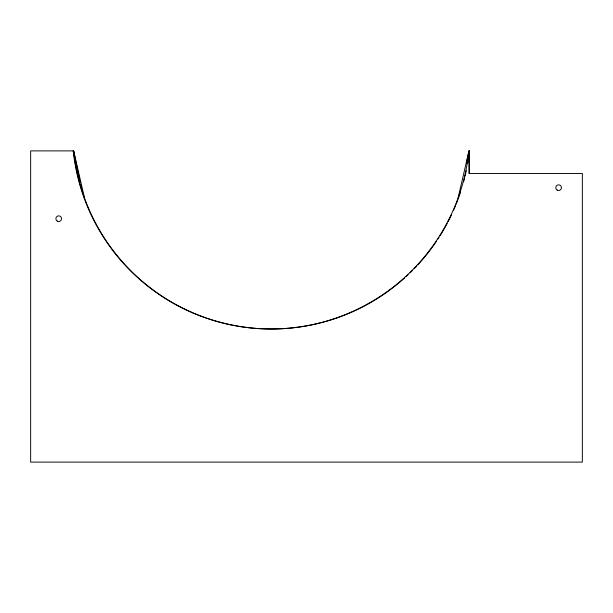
<?xml version="1.0" encoding="UTF-8"?>
<svg xmlns="http://www.w3.org/2000/svg" width="613" height="613" viewBox="0 0 613 613"><rect width="100%" height="100%" fill="white"/><g stroke="black" fill="none" stroke-linecap="round" stroke-linejoin="round"><path stroke-width="0.92" d="M466.485 163.05L468.976 150.89A198.972 198.972 0 0 1 73.231 150.89L76.487 166.79M468.416 155.556L469.374 150.89L469.374 173.525M458.057 198.137L468.976 150.89L468.976 173.525L582.35 173.525L582.35 462.11L30.65 462.11L30.658 150.89L73.629 150.89A198.972 198.972 0 0 0 404.618 277.927M84.548 198.137L73.629 150.89L80.142 182.62M80.525 184.49L80.908 186.352M76.87 168.659L77.253 170.529M469.374 150.89A198.972 198.972 0 0 1 467.696 163.119M466.286 170.636A198.972 198.972 0 0 1 465.029 176.245M464.577 178.107A198.972 198.972 0 0 1 463.612 181.816M460.616 191.869A198.972 198.972 0 0 1 458.455 198.137M458.126 199.018A198.972 198.972 0 0 1 456.08 204.328M455.367 206.091A198.972 198.972 0 0 1 453.49 210.474M451.505 214.818A198.972 198.972 0 0 1 448.111 221.684M447.214 223.385A198.972 198.972 0 0 1 440.05 235.775M439.031 237.384A198.972 198.972 0 0 1 438.004 238.97M436.433 241.33A198.972 198.972 0 0 1 418.135 264.532M416.832 265.935A198.972 198.972 0 0 1 414.196 268.701M412.189 270.739A198.972 198.972 0 0 1 410.151 272.747M408.097 274.716A198.972 198.972 0 0 1 406.013 276.655M57.308 221.132A2.827 2.827 0 0 0 61.545 218.68A2.827 2.827 0 0 0 57.308 216.228A2.827 2.827 0 0 0 57.308 221.132M557.194 190.122A2.827 2.827 0 0 0 561.439 187.67A2.827 2.827 0 0 0 557.194 185.226A2.827 2.827 0 0 0 557.194 190.122"/></g></svg>
